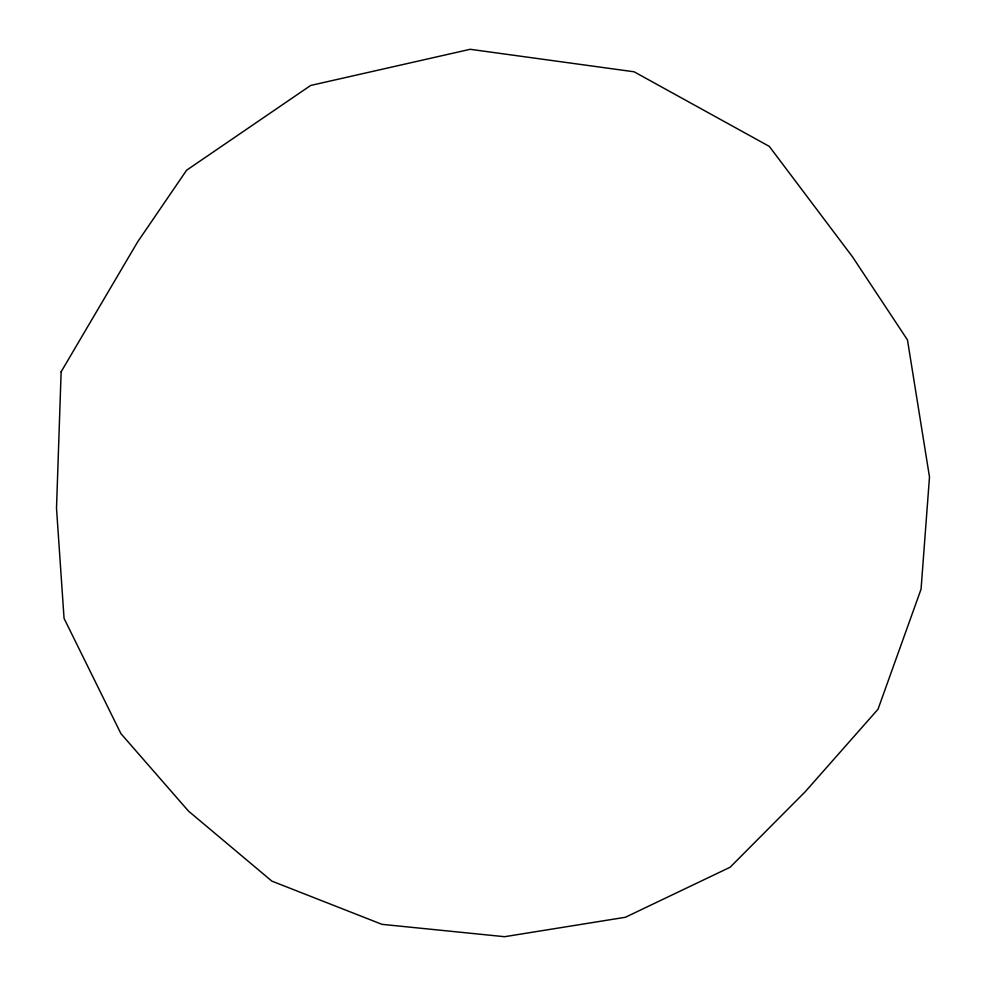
<?xml version="1.0" encoding="UTF-8"?>
<svg xmlns="http://www.w3.org/2000/svg" width="986" height="986" viewBox="0 0 986 986"><rect width="100%" height="100%" fill="white"/><g stroke="black" fill="none" stroke-linecap="round" stroke-linejoin="round"><path stroke-width="1.48" d="M61.132 371.796L56.51 508.271L64.053 618.37L120.921 733.633L188.486 811.096L271.889 881.139L381.976 924.338L504.585 936.7L625.37 917.276L730.133 867.236L805.205 791.746L878.008 709.254L921.06 589.172L929.49 476.99L907.465 339.899L852.496 256.828L769.29 146.384L634.109 71.793L470.199 49.3L310.701 85.437L186.613 170.208L137.522 242.075L61.132 371.796"/></g></svg>
